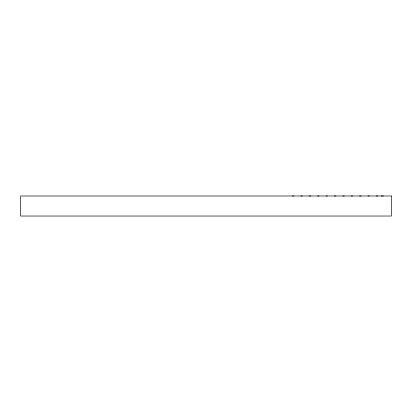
<?xml version="1.0" encoding="UTF-8"?>
<svg xmlns="http://www.w3.org/2000/svg" width="412" height="412" viewBox="0 0 412 412"><rect width="100%" height="100%" fill="white"/><g stroke="black" fill="none" stroke-linecap="round" stroke-linejoin="round"><path stroke-width="0.62" d="M292.417 195.973L293.874 195.973M300.812 195.973L302.269 195.973M309.206 195.973L310.663 195.973M317.606 195.973L319.063 195.973M326 195.973L327.458 195.973M334.395 195.973L335.852 195.973M342.789 195.973L344.247 195.973M351.184 195.968L352.646 195.968M359.583 195.968L361.041 195.968M367.978 195.968L369.435 195.968M376.372 195.968L377.83 195.968M381.234 195.968L383.381 195.988M391.4 195.988L20.6 195.988L20.6 216.032L391.4 216.032L391.4 195.988"/></g></svg>
